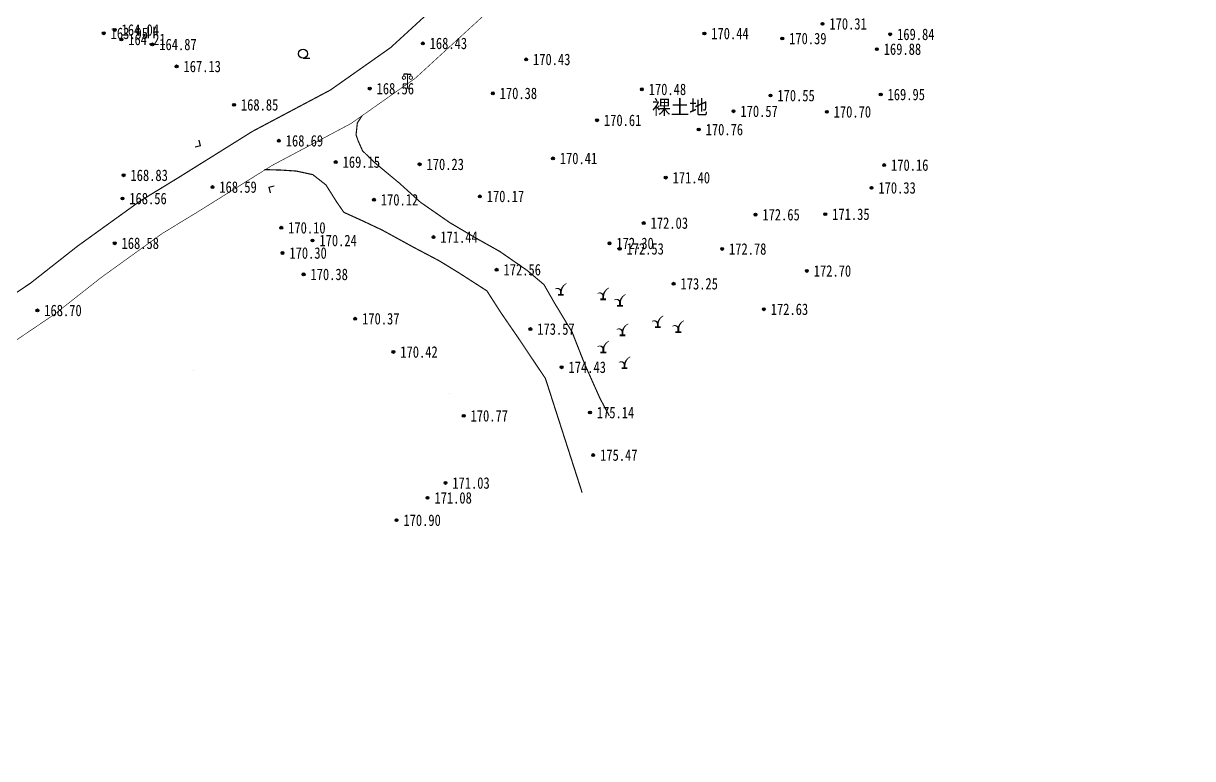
# Model space of a CAD drawing. Header units: millimetres. Extents: x -725 to 2274960, y -506 to 2980382.
# Drawn here: x 573854.7 to 573956.7, y 2880157.8 to 2880222 of the extents above; entities that cross this region are included whole.
import ezdxf
from ezdxf.enums import TextEntityAlignment as Align

# ---------------------------------------------------------------- set-up
doc = ezdxf.new("R2010")
doc.units = ezdxf.units.MM
doc.header["$LTSCALE"] = 1000
for name, pattern in [('X0', [4, 3, -1]), ('X2', [10, 8, -2]), ('X3', [5, 4, -1]), ('X31', [1.8, 1.2, -0.6])]:
    doc.linetypes.add(name, pattern=pattern)
for name, color, linetype in [('DLDW', 8, 'Continuous'), ('DLSS', 8, 'Continuous'), ('DMTZ', 8, 'Continuous'), ('GCD', 8, 'Continuous'), ('JMD', 8, 'Continuous'), ('SXSS', 5, 'Continuous'), ('YHJ_剖面_梁板', 4, 'Continuous'), ('ZBTZ', 8, 'Continuous')]:
    doc.layers.add(name, color=color, linetype=linetype)
doc.linetypes.add('10411', pattern='A,2,[150,AAA.SHX,S=0.5,R=0,X=0,Y=0.5],2,[151,AAA.SHX,S=1,R=0,X=0,Y=3],1e-11', length=4)
doc.linetypes.add('10421', pattern='A,2,[150,AAA.SHX,S=0.5,R=0,X=0,Y=0.5],1e-11', length=2)
doc.linetypes.add('1161', pattern='A,0,[149,AAA.SHX,S=0.15,R=0,X=0,Y=0],-1.6', length=1.6)
doc.linetypes.add('444', pattern='A,4.5,[145,AAA.SHX,S=1,R=0,X=0,Y=1],4.5,-0.5,[146,AAA.SHX,S=1,R=0,X=0,Y=0],-0.5', length=10)

# ---------------------------------------------------------------- blocks, each defined once
blk = doc.blocks.new('gc097')
at = {"lineweight": 15}
for p, q in [((-0.6, 2.4), (-0.6, 2.1)), ((0, 0), (0, 2.4)), ((0.6, 2.4), (0.6, 2.1)), ((-0.4, 0), (0.4, 0))]:
    blk.add_line(p, q, dxfattribs=at)
for q in [(-0.6, 2.4), (0.6, 2.4)]:
    blk.add_line((0, 2.4), q)
for centre in [(-0.6, 1.8), (0.6, 1.8)]:
    blk.add_circle(centre, 0.3, dxfattribs=at)
blk = doc.blocks.new('gc123')
at = {"flags": 128}
for points in [[(1, 2, 0.1, 0.3, 0.253002), (0, 0.56, 0.15, 0.15, 0)], [(0, 0.56, 0.3, 0.1, 0.588194), (-1, 1, 0.05, 0.1, 0)]]:
    blk.add_lwpolyline(points, format="xyseb", dxfattribs=at)
at = {"linetype": 'Continuous', "const_width": 0.3}
blk.add_lwpolyline([(-0.5, 0), (0.5, 0)], dxfattribs=at)
at = {"linetype": 'Continuous', "const_width": 0.3, "flags": 128}
blk.add_lwpolyline([(0, 0.56), (0, 0)], dxfattribs=at)
blk = doc.blocks.new('gc208')
blk.add_line((0, -0.8), (1.2, -0.8))
blk.add_circle((0, 0), 0.8)
blk = doc.blocks.new('gc121')
for p, q in [((-0.5, 0), (-0.5, 2)), ((0.5, 0), (0.5, 2))]:
    blk.add_line(p, q)
blk = doc.blocks.new('gc200')
h = blk.add_hatch(color=256)
edge = h.paths.add_edge_path()
edge.add_arc((0, 0), 0.25, 0, 360)
blk.add_circle((0, 0), 0.25)

msp = doc.modelspace()

# ---------------------------------------------------------------- linework, layer by layer
at = {"layer": 'DLSS', "color": 4, "linetype": 'X2', "elevation": -175.7588, "flags": 128}
msp.add_lwpolyline([(573846.5663, 2880193.4047, 0.1, 0.1, 0), (573855.3283, 2880199.3142, 0.1, 0.1, 0), (573859.4109, 2880202.5261, 0.1, 0.1, 0), (573864.9139, 2880206.4887, 0.1, 0.1, 0), (573868.1326, 2880208.4502, 0.1, 0.1, 0), (573874.6848, 2880212.54, 0.1, 0.1, 0), (573881.4714, 2880216.1383, 0.1, 0.1, 0), (573886.7222, 2880219.834, 0.1, 0.1, 0), (573896.3177, 2880228.617, 0.1, 0.1, 0), (573909.2074, 2880243.0394, 0.1, 0.1, 0), (573913.5878, 2880248.6935, 0.1, 0.1, 0), (573916.9048, 2880254.3563, 0.1, 0.1, 0), (573921.2141, 2880263.8168, 0.1, 0.1, 0), (573922.9994, 2880269.1613, 0.1, 0.1, 0), (573923.711, 2880272.6405, 0.1, 0.1, 0)], format="xyseb", dxfattribs=at)
at = {"layer": 'DLSS', "color": 8, "linetype": 'Continuous', "const_width": 0.054, "elevation": -175.7588, "flags": 128}
msp.add_lwpolyline([(573848.4815, 2880190.5649), (573857.3476, 2880196.5446), (573861.4715, 2880199.7891), (573866.8087, 2880203.6323), (573869.9307, 2880205.5348), (573876.396, 2880209.5704), (573883.2664, 2880213.2131), (573888.873, 2880217.1592), (573898.7572, 2880226.2064)], dxfattribs=at)
at = {"layer": 'DLSS', "color": 4, "linetype": 'X3', "flags": 128}
for points, elevation in [([(573884.255, 2880213.9211, 0.1, 0.1, 0), (573883.8277, 2880213.2687, 0.1, 0.1, 0), (573883.7181, 2880212.2359, 0.1, 0.1, 0), (573883.8898, 2880211.7287, 0.1, 0.1, 0), (573884.2886, 2880210.8373, 0.1, 0.1, 0), (573885.3275, 2880209.8206, 0.1, 0.1, 0), (573887.5176, 2880208.0033, 0.1, 0.1, 0), (573889.338, 2880206.3527, 0.1, 0.1, 0), (573891.8892, 2880204.5802, 0.1, 0.1, 0), (573894.0888, 2880203.2775, 0.1, 0.1, 0), (573896.2545, 2880202.0642, 0.1, 0.1, 0), (573898.6499, 2880200.4064, 0.1, 0.1, 0), (573900.1212, 2880199.1652, 0.1, 0.1, 0), (573900.9997, 2880197.6277, 0.1, 0.1, 0), (573902.5699, 2880195.0281, 0.1, 0.1, 0), (573903.6855, 2880192.1985, 0.1, 0.1, 0), (573905.0255, 2880189.2037, 0.1, 0.1, 0), (573905.8259, 2880187.7115, 0.1, 0.1, 0)], -176.1654), ([(573875.7212, 2880209.2035, 0.1, 0.1, 0), (573877.1678, 2880209.1595, 0.1, 0.1, 0), (573878.4933, 2880209.0745, 0.1, 0.1, 0), (573879.9409, 2880208.7622, 0.1, 0.1, 0), (573881.089, 2880207.8628, 0.1, 0.1, 0), (573882.0033, 2880206.4123, 0.1, 0.1, 0), (573882.6446, 2880205.478, 0.1, 0.1, 0), (573884.2881, 2880204.7323, 0.1, 0.1, 0), (573886.016, 2880203.9161, 0.1, 0.1, 0), (573888.7745, 2880202.4047, 0.1, 0.1, 0), (573890.9495, 2880201.2606, 0.1, 0.1, 0), (573892.6755, 2880200.2059, 0.1, 0.1, 0), (573895.1358, 2880198.6237, 0.1, 0.1, 0), (573896.3643, 2880196.7101, 0.1, 0.1, 0), (573897.7766, 2880194.6605, 0.1, 0.1, 0), (573900.2461, 2880190.9783, 0.1, 0.1, 0), (573903.4447, 2880181.0326, 0.1, 0.1, 0)], -176.137)]:
    msp.add_lwpolyline(points, format="xyseb", dxfattribs=dict(at, elevation=elevation))
at = {"layer": 'DMTZ', "linetype": '10411', "elevation": -176.5804, "flags": 128}
msp.add_lwpolyline([(573868.842, 2880216.5574, 0.00000216, 0.00000216, 0), (573870.9617, 2880218.7959, 0.00000216, 0.00000216, 0), (573884.0314, 2880227.7844, 0.00000216, 0.00000216, 0), (573886.4267, 2880230.6119, 0.00000216, 0.00000216, 0), (573886.8134, 2880232.6663, 0.00000216, 0.00000216, 0), (573892.5148, 2880237.8124, 0.00000216, 0.00000216, 0), (573894.6213, 2880237.6929, 0.00000216, 0.00000216, 0), (573898.0445, 2880237.9608, 0.00000216, 0.00000216, 0), (573903.9313, 2880243.8711, 0.00000216, 0.00000216, 0), (573910.6777, 2880250.7357, 0.00000216, 0.00000216, 0), (573913.6837, 2880255.5493, 0.00000216, 0.00000216, 0), (573918.6722, 2880264.9915, 0.00000216, 0.00000216, 0), (573920.5037, 2880271.5092, 0.00000216, 0.00000216, 0)], format="xyseb", dxfattribs=at)
at = {"layer": 'DMTZ', "linetype": '10421', "elevation": -175.1121, "flags": 128}
msp.add_lwpolyline([(573885.0857, 2880210.354, 0.00000216, 0.00000216, 0), (573885.8102, 2880213.6427, 0.00000216, 0.00000216, 0), (573890.3432, 2880217.2355, 0.00000216, 0.00000216, 0), (573895.6445, 2880221.5925, 0.00000216, 0.00000216, 0), (573897.7503, 2880224.0093, 0.00000216, 0.00000216, 0), (573905.4726, 2880232.3417, 0.00000216, 0.00000216, 0)], format="xyseb", dxfattribs=at)
at = {"layer": 'JMD', "linetype": '444', "flags": 128}
for points, elevation in [([(573887.4667, 2880221.3788, 0.00000216, 0.00000216, 0), (573878.0083, 2880215.2982, 0.00000216, 0.00000216, 0), (573874.5882, 2880213.6696, 0.00000216, 0.00000216, 0), (573873.6291, 2880213.2109, 0.00000216, 0.00000216, 0)], -175.9495), ([(573865.8434, 2880210.5914, 0.00000216, 0.00000216, 0), (573863.3098, 2880208.3809, 0.00000216, 0.00000216, 0), (573862.2571, 2880207.3331, 0.00000216, 0.00000216, 0), (573859.7049, 2880204.8372, 0.00000216, 0.00000216, 0), (573857.8672, 2880203.2134, 0.00000216, 0.00000216, 0), (573845.3138, 2880193.1221, 0.00000216, 0.00000216, 0), (573841.4833, 2880190.538, 0.00000216, 0.00000216, 0), (573834.8957, 2880185.8624, 0.00000216, 0.00000216, 0), (573828.9599, 2880181.3006, 0.00000216, 0.00000216, 0), (573827.6753, 2880180.3485, 0.00000216, 0.00000216, 0), (573826.0305, 2880178.7026, 0.00000216, 0.00000216, 0)], -176.005)]:
    msp.add_lwpolyline(points, format="xyseb", dxfattribs=dict(at, elevation=elevation))
at = {"layer": 'SXSS', "linetype": 'Continuous'}
for p, q in [((573870.1461, 2880211.2739, -176.3629), (573870.027, 2880211.7595, -176.3629)), ((573870.1461, 2880211.2739, -176.3629), (573869.6605, 2880211.1548, -176.3629)), ((573876.0918, 2880207.6701, -176.2598), (573876.5774, 2880207.7892, -176.2598)), ((573876.0918, 2880207.6701, -176.2598), (573876.2109, 2880207.1845, -176.2598))]:
    msp.add_line(p, q, dxfattribs=at)
at = {"layer": 'SXSS', "color": 5, "linetype": 'X0', "ltscale": 2, "elevation": -180.9754, "flags": 128}
msp.add_lwpolyline([(573799.6574, 2880175.3358, 0.00000216, 0.00000216, 0), (573814.4032, 2880184.499, 0.00000216, 0.00000216, 0), (573824.7996, 2880189.315, 0.00000216, 0.00000216, 0), (573860.3105, 2880218.062, 0.00000216, 0.00000216, 0), (573862.3432, 2880221.1917, 0.00000216, 0.00000216, 0), (573865.0385, 2880222.5363, 0.00000216, 0.00000216, 0), (573866.8421, 2880225.385, 0.00000216, 0.00000216, 0), (573869.8999, 2880227.3256, 0.00000216, 0.00000216, 0), (573876.281, 2880228.014, 0.00000216, 0.00000216, 0), (573878.4813, 2880230.0331, 0.00000216, 0.00000216, 0), (573883.5812, 2880235.65, 0.00000216, 0.00000216, 0), (573889.2926, 2880242.9734, 0.00000216, 0.00000216, 0), (573894.2413, 2880246.9273, 0.00000216, 0.00000216, 0), (573898.5351, 2880253.0107, 0.00000216, 0.00000216, 0), (573906.9108, 2880271.1473, 0.00000216, 0.00000216, 0), (573911.6414, 2880285.233, 0.00000216, 0.00000216, 0), (573913.9786, 2880291.2912, 0.00000216, 0.00000216, 0), (573914.3749, 2880300.0079, 0.00000216, 0.00000216, 0), (573914.0575, 2880312.0604, 0.00000216, 0.00000216, 0), (573913.8572, 2880333.7436, 0.00000216, 0.00000216, 0), (573912.5963, 2880345.9076, 0.00000216, 0.00000216, 0), (573911.269, 2880353.338, 0.00000216, 0.00000216, 0), (573909.2259, 2880359.9454, 0.00000216, 0.00000216, 0), (573906.2803, 2880367.7277, 0.00000216, 0.00000216, 0)], format="xyseb", dxfattribs=at)
at = {"layer": 'SXSS', "linetype": 'X31', "elevation": -176.2598, "flags": 128}
msp.add_lwpolyline([(573876.0918, 2880207.6701, 0.00000216, 0.00000216, 0), (573870.1461, 2880211.2739, 0.00000216, 0.00000216, 0)], format="xyseb", close=True, dxfattribs=at)
at = {"layer": 'SXSS', "linetype": 'Continuous', "flags": 128}
for points, elevation in [([(573876.0429, 2880207.4579, 0.00000216, 0.00000216, 0), (573877.9115, 2880206.3572, 0.00000216, 0.00000216, 0), (573881.2923, 2880204.871, 0.00000216, 0.00000216, 0), (573879.1925, 2880203.8624, 0.00000216, 0.00000216, 0), (573878.2217, 2880203.4827, 0.00000216, 0.00000216, 0), (573875.7653, 2880203.0141, 0.00000216, 0.00000216, 0), (573874.6135, 2880202.7838, 0.00000216, 0.00000216, 0), (573873.2322, 2880201.7444, 0.00000216, 0.00000216, 0), (573872.9663, 2880201.5255, 0.00000216, 0.00000216, 0), (573872.4959, 2880201.0736, 0.00000216, 0.00000216, 0), (573871.8321, 2880200.343, 0.00000216, 0.00000216, 0), (573870.494, 2880197.2464, 0.00000216, 0.00000216, 0), (573869.5032, 2880195.4706, 0.00000216, 0.00000216, 0), (573868.7122, 2880193.9073, 0.00000216, 0.00000216, 0), (573867.5327, 2880191.8733, 0.00000216, 0.00000216, 0), (573866.9462, 2880190.543, 0.00000216, 0.00000216, 0), (573865.8482, 2880189.3306, 0.00000216, 0.00000216, 0), (573864.8807, 2880188.4975, 0.00000216, 0.00000216, 0), (573862.6198, 2880189.0797, 0.00000216, 0.00000216, 0), (573860.7303, 2880189.6043, 0.00000216, 0.00000216, 0), (573858.6059, 2880189.6915, 0.00000216, 0.00000216, 0), (573857.7085, 2880189.6748, 0.00000216, 0.00000216, 0), (573856.1812, 2880190.0266, 0.00000216, 0.00000216, 0), (573853.538, 2880190.1886, 0.00000216, 0.00000216, 0)], -176.5036), ([(573876.3541, 2880207.9862, 0.00000216, 0.00000216, 0), (573878.1915, 2880206.9039, 0.00000216, 0.00000216, 0), (573882.2435, 2880204.8879, 0.00000216, 0.00000216, 0)], -176.5036), ([(573882.0506, 2880204.5551, 0.00000216, 0.00000216, 0), (573879.4372, 2880203.2998, 0.00000216, 0.00000216, 0), (573878.3922, 2880202.891, 0.00000216, 0.00000216, 0), (573875.8829, 2880202.4124, 0.00000216, 0.00000216, 0), (573874.8706, 2880202.21, 0.00000216, 0.00000216, 0), (573873.6115, 2880201.2626, 0.00000216, 0.00000216, 0), (573873.3741, 2880201.0671, 0.00000216, 0.00000216, 0), (573872.9357, 2880200.6459, 0.00000216, 0.00000216, 0), (573872.3545, 2880200.0062, 0.00000216, 0.00000216, 0), (573871.0445, 2880196.9748, 0.00000216, 0.00000216, 0), (573870.0447, 2880195.1827, 0.00000216, 0.00000216, 0), (573869.2514, 2880193.6149, 0.00000216, 0.00000216, 0), (573868.0801, 2880191.595, 0.00000216, 0.00000216, 0), (573867.4672, 2880190.2049, 0.00000216, 0.00000216, 0), (573866.2771, 2880188.8908, 0.00000216, 0.00000216, 0), (573865.038, 2880187.8239, 0.00000216, 0.00000216, 0), (573862.4614, 2880188.4874, 0.00000216, 0.00000216, 0), (573860.6344, 2880188.9946, 0.00000216, 0.00000216, 0), (573858.599, 2880189.0781, 0.00000216, 0.00000216, 0), (573857.6445, 2880189.0604, 0.00000216, 0.00000216, 0), (573856.0931, 2880189.4177, 0.00000216, 0.00000216, 0), (573853.5863, 2880189.5714, 0.00000216, 0.00000216, 0), (573850.4658, 2880188.8816, 0.00000216, 0.00000216, 0)], -174.6414), ([(573881.9599, 2880204.5904, 0.00000216, 0.00000216, 0), (573884.1128, 2880202.8221, 0.00000216, 0.00000216, 0), (573885.5495, 2880201.863, 0.00000216, 0.00000216, 0), (573887.9682, 2880200.2888, 0.00000216, 0.00000216, 0), (573889.6251, 2880199.1402, 0.00000216, 0.00000216, 0), (573890.9401, 2880198.3744, 0.00000216, 0.00000216, 0), (573892.1052, 2880197.615, 0.00000216, 0.00000216, 0), (573893.079, 2880196.8195, 0.00000216, 0.00000216, 0), (573893.9338, 2880195.9486, 0.00000216, 0.00000216, 0), (573894.7497, 2880194.7645, 0.00000216, 0.00000216, 0), (573895.1451, 2880193.7758, 0.00000217, 0.00000217, 0), (573895.5807, 2880192.3003, 0.00000217, 0.00000217, 0), (573895.5156, 2880191.314, 0.00000216, 0.00000216, 0), (573895.9409, 2880187.174, 0.00000216, 0.00000216, 0)], -174.6705), ([(573882.23, 2880204.9192, 0.00000216, 0.00000216, 0), (573884.3666, 2880203.1643, 0.00000216, 0.00000216, 0), (573885.7837, 2880202.2183, 0.00000216, 0.00000216, 0), (573888.2055, 2880200.6421, 0.00000216, 0.00000216, 0), (573889.8537, 2880199.4995, 0.00000216, 0.00000216, 0), (573891.1635, 2880198.7367, 0.00000216, 0.00000216, 0), (573892.3567, 2880197.9591, 0.00000216, 0.00000216, 0), (573893.3663, 2880197.1343, 0.00000216, 0.00000216, 0), (573894.2633, 2880196.2204, 0.00000216, 0.00000216, 0), (573895.1271, 2880194.9667, 0.00000216, 0.00000216, 0), (573895.5476, 2880193.9154, 0.00000217, 0.00000217, 0), (573896.0103, 2880192.348, 0.00000217, 0.00000217, 0), (573895.9427, 2880191.3218, 0.00000216, 0.00000216, 0), (573896.3642, 2880187.2175, 0.00000216, 0.00000216, 0)], -174.6705)]:
    msp.add_lwpolyline(points, format="xyseb", dxfattribs=dict(at, elevation=elevation))
at = {"layer": 'SXSS', "linetype": '10421', "flags": 128}
for points, elevation in [([(573854.4672, 2880191.4545, 0.00000216, 0.00000216, 0), (573856.5737, 2880190.9131, 0.00000216, 0.00000216, 0), (573859.3185, 2880190.6339, 0.00000216, 0.00000216, 0), (573863.9533, 2880189.5319, 0.00000216, 0.00000216, 0), (573865.3049, 2880189.6408, 0.00000216, 0.00000216, 0), (573866.5187, 2880191.7695, 0.00000216, 0.00000216, 0), (573868.8453, 2880196.2806, 0.00000216, 0.00000216, 0), (573871.2995, 2880200.9983, 0.00000216, 0.00000216, 0), (573872.293, 2880202.7283, 0.00000216, 0.00000216, 0), (573872.7845, 2880204.1205, 0.00000216, 0.00000216, 0), (573874.0365, 2880205.6822, 0.00000216, 0.00000216, 0), (573875.5718, 2880206.257, 0.00000216, 0.00000216, 0), (573875.0721, 2880207.1704, 0.00000216, 0.00000216, 0), (573873.0561, 2880206.8661, 0.00000216, 0.00000216, 0), (573870.914, 2880205.5532, 0.00000216, 0.00000216, 0), (573863.4967, 2880200.483, 0.00000216, 0.00000216, 0), (573859.8083, 2880197.6892, 0.00000216, 0.00000216, 0), (573852.3471, 2880192.7029, 0.00000216, 0.00000216, 0)], -175.6195), ([(573879.4528, 2880200.2747, 0.00000216, 0.00000216, 0), (573885.0307, 2880195.7653, 0.00000216, 0.00000216, 0), (573888.604, 2880192.5811, 0.00000216, 0.00000216, 0), (573893.287, 2880188.4163, 0.00000216, 0.00000216, 0), (573893.5439, 2880189.2216, 0.00000217, 0.00000217, 0), (573892.9233, 2880194.8958, 0.00000216, 0.00000216, 0), (573891.3863, 2880196.1809, 0.00000216, 0.00000216, 0), (573881.9541, 2880203.4066, 0.00000216, 0.00000216, 0), (573878.1845, 2880201.6497, 0.00000216, 0.00000216, 0)], -174.5004), ([(573867.5451, 2880185.6548, 0.00000216, 0.00000216, 0), (573868.8511, 2880184.9541, 0.00000216, 0.00000216, 0), (573873.9721, 2880183.2037, 0.00000217, 0.00000217, 0), (573878.2754, 2880179.7713, 0.00000216, 0.00000216, 0), (573881.3834, 2880175.836, 0.00000216, 0.00000216, 0), (573882.9762, 2880175.8652, 0.00000216, 0.00000216, 0), (573886.6339, 2880179.0584, 0.00000217, 0.00000217, 0), (573892.2454, 2880183.5342, 0.00000217, 0.00000217, 0), (573893.3122, 2880185.852, 0.00000217, 0.00000217, 0), (573892.5633, 2880187.1824, 0.00000216, 0.00000216, 0), (573889.621, 2880189.9842, 0.00000216, 0.00000216, 0), (573885.8483, 2880193.7047, 0.00000216, 0.00000216, 0), (573882.3136, 2880196.0571, 0.00000216, 0.00000216, 0), (573876.5881, 2880200.6909, 0.00000217, 0.00000217, 0), (573874.5898, 2880200.7367, 0.00000217, 0.00000217, 0), (573871.6808, 2880195.3768, 0.00000217, 0.00000217, 0), (573866.6012, 2880186.5755, 0.00000217, 0.00000217, 0)], -173.6684)]:
    msp.add_lwpolyline(points, format="xyseb", close=True, dxfattribs=dict(at, elevation=elevation))
at = {"layer": 'YHJ_剖面_梁板'}
msp.add_circle((589254.9496, 2837256.879), 143124.932, dxfattribs=at)
at = {"layer": 'ZBTZ', "linetype": '1161', "elevation": -174.118, "flags": 128}
msp.add_lwpolyline([(573889.6616, 2880207.4016, 0.00000216, 0.00000216, 0), (573895.524, 2880205.1726, 0.00000216, 0.00000216, 0), (573902.2523, 2880202.4735, 0.00000217, 0.00000217, 0), (573906.4477, 2880201.7498, 0.00000217, 0.00000217, 0), (573910.0146, 2880198.9853, 0.00000217, 0.00000217, 0), (573912.6867, 2880197.4936, 0.00000217, 0.00000217, 0), (573919.07, 2880194.4114, 0.00000217, 0.00000217, 0), (573923.8805, 2880195.6163, 0.00000217, 0.00000217, 0), (573927.5816, 2880202.1133, 0.00000217, 0.00000217, 0), (573930.2037, 2880208.5965, 0.00000216, 0.00000216, 0), (573932.043, 2880214.8226, 0.00000216, 0.00000216, 0), (573933.7564, 2880221.425, 0.00000216, 0.00000216, 0), (573932.8412, 2880222.5457, 0.00000216, 0.00000216, 0), (573919.8203, 2880229.9393, 0.00000216, 0.00000216, 0), (573912.1323, 2880234.4186, 0.00000216, 0.00000216, 0), (573911.0777, 2880236.6123, 0.00000216, 0.00000216, 0), (573910.2602, 2880238.5284, 0.00000216, 0.00000216, 0), (573905.6033, 2880232.4498, 0.00000216, 0.00000216, 0), (573905.3236, 2880231.8153, 0.00000216, 0.00000216, 0), (573898.7345, 2880224.588, 0.00000216, 0.00000216, 0), (573896.3534, 2880222.1131, 0.00000216, 0.00000216, 0), (573895.6022, 2880221.426, 0.00000216, 0.00000216, 0), (573893.3785, 2880219.4375, 0.00000216, 0.00000216, 0), (573888.8129, 2880215.7059, 0.00000216, 0.00000216, 0), (573886.2357, 2880213.6814, 0.00000216, 0.00000216, 0), (573885.514, 2880211.8015, 0.00000216, 0.00000216, 0), (573885.2308, 2880210.4469, 0.00000216, 0.00000216, 0), (573887.8783, 2880208.1572, 0.00000216, 0.00000216, 0)], format="xyseb", close=True, dxfattribs=at)

# ---------------------------------------------------------------- block references
at = {"layer": 'DLDW', "linetype": 'Continuous', "xscale": 0.5, "yscale": 0.5}
msp.add_blockref('gc097', (573888.1945, 2880216.3159, -170.2687), dxfattribs=at)
at = {"layer": 'GCD', "linetype": 'Continuous'}
ref = msp.add_blockref('gc200', (573861.6955, 2880221.0885, -174.6626), dxfattribs=dict(at, xscale=0.5, yscale=0.5, zscale=0.5))
ref.add_attrib('height', '163.95', dxfattribs={"linetype": 'Continuous', "height": 1, "width": 0.8}).set_placement((573862.2955, 2880221.0885, -174.6626), align=Align.MIDDLE_LEFT)
ref = msp.add_blockref('gc200', (573862.6535, 2880221.3845, -174.5706), dxfattribs=dict(at, xscale=0.5, yscale=0.5, zscale=0.5))
ref.add_attrib('height', '164.04', dxfattribs={"linetype": 'Continuous', "height": 1, "width": 0.8}).set_placement((573863.2535, 2880221.3845, -174.5706), align=Align.MIDDLE_LEFT)
ref = msp.add_blockref('gc200', (573914.1164, 2880221.0718, -168.1726), dxfattribs=dict(at, xscale=0.5, yscale=0.5, zscale=0.5))
ref.add_attrib('height', '170.44', dxfattribs={"linetype": 'Continuous', "height": 1, "width": 0.8}).set_placement((573914.7164, 2880221.0718, -168.1726), align=Align.MIDDLE_LEFT)
ref = msp.add_blockref('gc200', (573924.4255, 2880221.9155, -168.2966), dxfattribs=dict(at, xscale=0.5, yscale=0.5, zscale=0.5))
ref.add_attrib('height', '170.31', dxfattribs={"linetype": 'Continuous', "height": 1, "width": 0.8}).set_placement((573925.0255, 2880221.9155, -168.2966), align=Align.MIDDLE_LEFT)
ref = msp.add_blockref('gc200', (573863.2345, 2880220.5605, -174.3996), dxfattribs=dict(at, xscale=0.5, yscale=0.5, zscale=0.5))
ref.add_attrib('height', '164.21', dxfattribs={"linetype": 'Continuous', "height": 1, "width": 0.8}).set_placement((573863.8345, 2880220.5605, -174.3996), align=Align.MIDDLE_LEFT)
ref = msp.add_blockref('gc200', (573865.9435, 2880220.1195, -173.7356), dxfattribs=dict(at, xscale=0.5, yscale=0.5, zscale=0.5))
ref.add_attrib('height', '164.87', dxfattribs={"linetype": 'Continuous', "height": 1, "width": 0.8}).set_placement((573866.5435, 2880220.1195, -173.7356), align=Align.MIDDLE_LEFT)
ref = msp.add_blockref('gc200', (573889.5415, 2880220.2125, -170.1796), dxfattribs=dict(at, xscale=0.5, yscale=0.5, zscale=0.5))
ref.add_attrib('height', '168.43', dxfattribs={"linetype": 'Continuous', "height": 1, "width": 0.8}).set_placement((573890.1415, 2880220.2125, -170.1796), align=Align.MIDDLE_LEFT)
ref = msp.add_blockref('gc200', (573920.9125, 2880220.6345, -168.2216), dxfattribs=dict(at, xscale=0.5, yscale=0.5, zscale=0.5))
ref.add_attrib('height', '170.39', dxfattribs={"linetype": 'Continuous', "height": 1, "width": 0.8}).set_placement((573921.5125, 2880220.6345, -168.2216), align=Align.MIDDLE_LEFT)
ref = msp.add_blockref('gc200', (573930.3365, 2880221.0005, -168.7746), dxfattribs=dict(at, xscale=0.5, yscale=0.5, zscale=0.5))
ref.add_attrib('height', '169.84', dxfattribs={"linetype": 'Continuous', "height": 1, "width": 0.8}).set_placement((573930.9365, 2880221.0005, -168.7746), align=Align.MIDDLE_LEFT)
ref = msp.add_blockref('gc200', (573929.1695, 2880219.7105, -168.7276), dxfattribs=dict(at, xscale=0.5, yscale=0.5, zscale=0.5))
ref.add_attrib('height', '169.88', dxfattribs={"linetype": 'Continuous', "height": 1, "width": 0.8}).set_placement((573929.7695, 2880219.7105, -168.7276), align=Align.MIDDLE_LEFT)
ref = msp.add_blockref('gc200', (573868.0565, 2880218.2005, -171.4776), dxfattribs=dict(at, xscale=0.5, yscale=0.5, zscale=0.5))
ref.add_attrib('height', '167.13', dxfattribs={"linetype": 'Continuous', "height": 1, "width": 0.8}).set_placement((573868.6565, 2880218.2005, -171.4776), align=Align.MIDDLE_LEFT)
ref = msp.add_blockref('gc200', (573898.5605, 2880218.8125, -168.1806), dxfattribs=dict(at, xscale=0.5, yscale=0.5, zscale=0.5))
ref.add_attrib('height', '170.43', dxfattribs={"linetype": 'Continuous', "height": 1, "width": 0.8}).set_placement((573899.1605, 2880218.8125, -168.1806), align=Align.MIDDLE_LEFT)
ref = msp.add_blockref('gc200', (573884.9095, 2880216.2655, -170.0526), dxfattribs=dict(at, xscale=0.5, yscale=0.5, zscale=0.5))
ref.add_attrib('height', '168.56', dxfattribs={"linetype": 'Continuous', "height": 1, "width": 0.8}).set_placement((573885.5095, 2880216.2655, -170.0526), align=Align.MIDDLE_LEFT)
ref = msp.add_blockref('gc200', (573908.6585, 2880216.2025, -168.1266), dxfattribs=dict(at, xscale=0.5, yscale=0.5, zscale=0.5))
ref.add_attrib('height', '170.48', dxfattribs={"linetype": 'Continuous', "height": 1, "width": 0.8}).set_placement((573909.2585, 2880216.2025, -168.1266), align=Align.MIDDLE_LEFT)
ref = msp.add_blockref('gc200', (573895.6505, 2880215.8525, -168.2276), dxfattribs=dict(at, xscale=0.5, yscale=0.5, zscale=0.5))
ref.add_attrib('height', '170.38', dxfattribs={"linetype": 'Continuous', "height": 1, "width": 0.8}).set_placement((573896.2505, 2880215.8525, -168.2276), align=Align.MIDDLE_LEFT)
ref = msp.add_blockref('gc200', (573919.8865, 2880215.6608, -168.0556), dxfattribs=dict(at, xscale=0.5, yscale=0.5, zscale=0.5))
ref.add_attrib('height', '170.55', dxfattribs={"linetype": 'Continuous', "height": 1, "width": 0.8}).set_placement((573920.4865, 2880215.6608, -168.0556), align=Align.MIDDLE_LEFT)
ref = msp.add_blockref('gc200', (573929.5035, 2880215.7545, -168.6606), dxfattribs=dict(at, xscale=0.5, yscale=0.5, zscale=0.5))
ref.add_attrib('height', '169.95', dxfattribs={"linetype": 'Continuous', "height": 1, "width": 0.8}).set_placement((573930.1035, 2880215.7545, -168.6606), align=Align.MIDDLE_LEFT)
ref = msp.add_blockref('gc200', (573873.0665, 2880214.8525, -169.7616), dxfattribs=dict(at, xscale=0.5, yscale=0.5, zscale=0.5))
ref.add_attrib('height', '168.85', dxfattribs={"linetype": 'Continuous', "height": 1, "width": 0.8}).set_placement((573873.6665, 2880214.8525, -169.7616), align=Align.MIDDLE_LEFT)
ref = msp.add_blockref('gc200', (573916.6605, 2880214.2905, -168.0356), dxfattribs=dict(at, xscale=0.5, yscale=0.5, zscale=0.5))
ref.add_attrib('height', '170.57', dxfattribs={"linetype": 'Continuous', "height": 1, "width": 0.8}).set_placement((573917.2605, 2880214.2905, -168.0356), align=Align.MIDDLE_LEFT)
ref = msp.add_blockref('gc200', (573924.7995, 2880214.2445, -167.9076), dxfattribs=dict(at, xscale=0.5, yscale=0.5, zscale=0.5))
ref.add_attrib('height', '170.70', dxfattribs={"linetype": 'Continuous', "height": 1, "width": 0.8}).set_placement((573925.3995, 2880214.2445, -167.9076), align=Align.MIDDLE_LEFT)
ref = msp.add_blockref('gc200', (573904.7515, 2880213.5035, -168.0006), dxfattribs=dict(at, xscale=0.5, yscale=0.5, zscale=0.5))
ref.add_attrib('height', '170.61', dxfattribs={"linetype": 'Continuous', "height": 1, "width": 0.8}).set_placement((573905.3515, 2880213.5035, -168.0006), align=Align.MIDDLE_LEFT)
ref = msp.add_blockref('gc200', (573913.6265, 2880212.6955, -167.8506), dxfattribs=dict(at, xscale=0.5, yscale=0.5, zscale=0.5))
ref.add_attrib('height', '170.76', dxfattribs={"linetype": 'Continuous', "height": 1, "width": 0.8}).set_placement((573914.2265, 2880212.6955, -167.8506), align=Align.MIDDLE_LEFT)
ref = msp.add_blockref('gc200', (573876.9805, 2880211.7165, -169.9196), dxfattribs=dict(at, xscale=0.5, yscale=0.5, zscale=0.5))
ref.add_attrib('height', '168.69', dxfattribs={"linetype": 'Continuous', "height": 1, "width": 0.8}).set_placement((573877.5805, 2880211.7165, -169.9196), align=Align.MIDDLE_LEFT)
ref = msp.add_blockref('gc200', (573881.9455, 2880209.8595, -169.4616), dxfattribs=dict(at, xscale=0.5, yscale=0.5, zscale=0.5))
ref.add_attrib('height', '169.15', dxfattribs={"linetype": 'Continuous', "height": 1, "width": 0.8}).set_placement((573882.5455, 2880209.8595, -169.4616), align=Align.MIDDLE_LEFT)
ref = msp.add_blockref('gc200', (573900.8985, 2880210.1815, -168.2026), dxfattribs=dict(at, xscale=0.5, yscale=0.5, zscale=0.5))
ref.add_attrib('height', '170.41', dxfattribs={"linetype": 'Continuous', "height": 1, "width": 0.8}).set_placement((573901.4985, 2880210.1815, -168.2026), align=Align.MIDDLE_LEFT)
ref = msp.add_blockref('gc200', (573889.2675, 2880209.6625, -168.3766), dxfattribs=dict(at, xscale=0.5, yscale=0.5, zscale=0.5))
ref.add_attrib('height', '170.23', dxfattribs={"linetype": 'Continuous', "height": 1, "width": 0.8}).set_placement((573889.8675, 2880209.6625, -168.3766), align=Align.MIDDLE_LEFT)
ref = msp.add_blockref('gc200', (573929.8055, 2880209.5955, -168.4496), dxfattribs=dict(at, xscale=0.5, yscale=0.5, zscale=0.5))
ref.add_attrib('height', '170.16', dxfattribs={"linetype": 'Continuous', "height": 1, "width": 0.8}).set_placement((573930.4055, 2880209.5955, -168.4496), align=Align.MIDDLE_LEFT)
ref = msp.add_blockref('gc200', (573863.4275, 2880208.7055, -169.7826), dxfattribs=dict(at, xscale=0.5, yscale=0.5, zscale=0.5))
ref.add_attrib('height', '168.83', dxfattribs={"linetype": 'Continuous', "height": 1, "width": 0.8}).set_placement((573864.0275, 2880208.7055, -169.7826), align=Align.MIDDLE_LEFT)
ref = msp.add_blockref('gc200', (573910.7455, 2880208.4985, -167.2126), dxfattribs=dict(at, xscale=0.5, yscale=0.5, zscale=0.5))
ref.add_attrib('height', '171.40', dxfattribs={"linetype": 'Continuous', "height": 1, "width": 0.8}).set_placement((573911.3455, 2880208.4985, -167.2126), align=Align.MIDDLE_LEFT)
ref = msp.add_blockref('gc200', (573871.1835, 2880207.6775, -170.0186), dxfattribs=dict(at, xscale=0.5, yscale=0.5, zscale=0.5))
ref.add_attrib('height', '168.59', dxfattribs={"linetype": 'Continuous', "height": 1, "width": 0.8}).set_placement((573871.7835, 2880207.6775, -170.0186), align=Align.MIDDLE_LEFT)
ref = msp.add_blockref('gc200', (573894.5195, 2880206.8675, -168.4426), dxfattribs=dict(at, xscale=0.5, yscale=0.5, zscale=0.5))
ref.add_attrib('height', '170.17', dxfattribs={"linetype": 'Continuous', "height": 1, "width": 0.8}).set_placement((573895.1195, 2880206.8675, -168.4426), align=Align.MIDDLE_LEFT)
ref = msp.add_blockref('gc200', (573928.7025, 2880207.6095, -168.2816), dxfattribs=dict(at, xscale=0.5, yscale=0.5, zscale=0.5))
ref.add_attrib('height', '170.33', dxfattribs={"linetype": 'Continuous', "height": 1, "width": 0.8}).set_placement((573929.3025, 2880207.6095, -168.2816), align=Align.MIDDLE_LEFT)
ref = msp.add_blockref('gc200', (573863.3285, 2880206.6815, -170.0546), dxfattribs=dict(at, xscale=0.5, yscale=0.5, zscale=0.5))
ref.add_attrib('height', '168.56', dxfattribs={"linetype": 'Continuous', "height": 1, "width": 0.8}).set_placement((573863.9285, 2880206.6815, -170.0546), align=Align.MIDDLE_LEFT)
ref = msp.add_blockref('gc200', (573885.2795, 2880206.5725, -168.4906), dxfattribs=dict(at, xscale=0.5, yscale=0.5, zscale=0.5))
ref.add_attrib('height', '170.12', dxfattribs={"linetype": 'Continuous', "height": 1, "width": 0.8}).set_placement((573885.8795, 2880206.5725, -168.4906), align=Align.MIDDLE_LEFT)
ref = msp.add_blockref('gc200', (573918.5785, 2880205.2705, -165.9606), dxfattribs=dict(at, xscale=0.5, yscale=0.5, zscale=0.5))
ref.add_attrib('height', '172.65', dxfattribs={"linetype": 'Continuous', "height": 1, "width": 0.8}).set_placement((573919.1785, 2880205.2705, -165.9606), align=Align.MIDDLE_LEFT)
ref = msp.add_blockref('gc200', (573924.6715, 2880205.3095, -167.2586), dxfattribs=dict(at, xscale=0.5, yscale=0.5, zscale=0.5))
ref.add_attrib('height', '171.35', dxfattribs={"linetype": 'Continuous', "height": 1, "width": 0.8}).set_placement((573925.2715, 2880205.3095, -167.2586), align=Align.MIDDLE_LEFT)
ref = msp.add_blockref('gc200', (573877.1925, 2880204.1275, -168.5056), dxfattribs=dict(at, xscale=0.5, yscale=0.5, zscale=0.5))
ref.add_attrib('height', '170.10', dxfattribs={"linetype": 'Continuous', "height": 1, "width": 0.8}).set_placement((573877.7925, 2880204.1275, -168.5056), align=Align.MIDDLE_LEFT)
ref = msp.add_blockref('gc200', (573908.8255, 2880204.5385, -166.5756), dxfattribs=dict(at, xscale=0.5, yscale=0.5, zscale=0.5))
ref.add_attrib('height', '172.03', dxfattribs={"linetype": 'Continuous', "height": 1, "width": 0.8}).set_placement((573909.4255, 2880204.5385, -166.5756), align=Align.MIDDLE_LEFT)
ref = msp.add_blockref('gc200', (573862.6505, 2880202.7765, -170.0346), dxfattribs=dict(at, xscale=0.5, yscale=0.5, zscale=0.5))
ref.add_attrib('height', '168.58', dxfattribs={"linetype": 'Continuous', "height": 1, "width": 0.8}).set_placement((573863.2505, 2880202.7765, -170.0346), align=Align.MIDDLE_LEFT)
ref = msp.add_blockref('gc200', (573879.9185, 2880203.0185, -168.3666), dxfattribs=dict(at, xscale=0.5, yscale=0.5, zscale=0.5))
ref.add_attrib('height', '170.24', dxfattribs={"linetype": 'Continuous', "height": 1, "width": 0.8}).set_placement((573880.5185, 2880203.0185, -168.3666), align=Align.MIDDLE_LEFT)
ref = msp.add_blockref('gc200', (573890.4725, 2880203.3145, -167.1736), dxfattribs=dict(at, xscale=0.5, yscale=0.5, zscale=0.5))
ref.add_attrib('height', '171.44', dxfattribs={"linetype": 'Continuous', "height": 1, "width": 0.8}).set_placement((573891.0725, 2880203.3145, -167.1736), align=Align.MIDDLE_LEFT)
ref = msp.add_blockref('gc200', (573905.8335, 2880202.7705, -166.3106), dxfattribs=dict(at, xscale=0.5, yscale=0.5, zscale=0.5))
ref.add_attrib('height', '172.30', dxfattribs={"linetype": 'Continuous', "height": 1, "width": 0.8}).set_placement((573906.4335, 2880202.7705, -166.3106), align=Align.MIDDLE_LEFT)
ref = msp.add_blockref('gc200', (573877.2965, 2880201.9275, -168.3076), dxfattribs=dict(at, xscale=0.5, yscale=0.5, zscale=0.5))
ref.add_attrib('height', '170.30', dxfattribs={"linetype": 'Continuous', "height": 1, "width": 0.8}).set_placement((573877.8965, 2880201.9275, -168.3076), align=Align.MIDDLE_LEFT)
ref = msp.add_blockref('gc200', (573906.7165, 2880202.2905, -166.0816), dxfattribs=dict(at, xscale=0.5, yscale=0.5, zscale=0.5))
ref.add_attrib('height', '172.53', dxfattribs={"linetype": 'Continuous', "height": 1, "width": 0.8}).set_placement((573907.3165, 2880202.2905, -166.0816), align=Align.MIDDLE_LEFT)
ref = msp.add_blockref('gc200', (573915.6645, 2880202.2795, -165.8266), dxfattribs=dict(at, xscale=0.5, yscale=0.5, zscale=0.5))
ref.add_attrib('height', '172.78', dxfattribs={"linetype": 'Continuous', "height": 1, "width": 0.8}).set_placement((573916.2645, 2880202.2795, -165.8266), align=Align.MIDDLE_LEFT)
ref = msp.add_blockref('gc200', (573879.1385, 2880200.0655, -168.2276), dxfattribs=dict(at, xscale=0.5, yscale=0.5, zscale=0.5))
ref.add_attrib('height', '170.38', dxfattribs={"linetype": 'Continuous', "height": 1, "width": 0.8}).set_placement((573879.7385, 2880200.0655, -168.2276), align=Align.MIDDLE_LEFT)
ref = msp.add_blockref('gc200', (573895.9855, 2880200.4705, -166.0476), dxfattribs=dict(at, xscale=0.5, yscale=0.5, zscale=0.5))
ref.add_attrib('height', '172.56', dxfattribs={"linetype": 'Continuous', "height": 1, "width": 0.8}).set_placement((573896.5855, 2880200.4705, -166.0476), align=Align.MIDDLE_LEFT)
ref = msp.add_blockref('gc200', (573923.0615, 2880200.3645, -165.9096), dxfattribs=dict(at, xscale=0.5, yscale=0.5, zscale=0.5))
ref.add_attrib('height', '172.70', dxfattribs={"linetype": 'Continuous', "height": 1, "width": 0.8}).set_placement((573923.6615, 2880200.3645, -165.9096), align=Align.MIDDLE_LEFT)
ref = msp.add_blockref('gc200', (573911.4335, 2880199.2465, -165.3616), dxfattribs=dict(at, xscale=0.5, yscale=0.5, zscale=0.5))
ref.add_attrib('height', '173.25', dxfattribs={"linetype": 'Continuous', "height": 1, "width": 0.8}).set_placement((573912.0335, 2880199.2465, -165.3616), align=Align.MIDDLE_LEFT)
ref = msp.add_blockref('gc200', (573855.9055, 2880196.9205, -169.9056), dxfattribs=dict(at, xscale=0.5, yscale=0.5, zscale=0.5))
ref.add_attrib('height', '168.70', dxfattribs={"linetype": 'Continuous', "height": 1, "width": 0.8}).set_placement((573856.5055, 2880196.9205, -169.9056), align=Align.MIDDLE_LEFT)
ref = msp.add_blockref('gc200', (573919.3095, 2880197.0205, -165.9786), dxfattribs=dict(at, xscale=0.5, yscale=0.5, zscale=0.5))
ref.add_attrib('height', '172.63', dxfattribs={"linetype": 'Continuous', "height": 1, "width": 0.8}).set_placement((573919.9095, 2880197.0205, -165.9786), align=Align.MIDDLE_LEFT)
ref = msp.add_blockref('gc200', (573883.6435, 2880196.1955, -168.2386), dxfattribs=dict(at, xscale=0.5, yscale=0.5, zscale=0.5))
ref.add_attrib('height', '170.37', dxfattribs={"linetype": 'Continuous', "height": 1, "width": 0.8}).set_placement((573884.2435, 2880196.1955, -168.2386), align=Align.MIDDLE_LEFT)
ref = msp.add_blockref('gc200', (573898.9315, 2880195.2955, -165.0436), dxfattribs=dict(at, xscale=0.5, yscale=0.5, zscale=0.5))
ref.add_attrib('height', '173.57', dxfattribs={"linetype": 'Continuous', "height": 1, "width": 0.8}).set_placement((573899.5315, 2880195.2955, -165.0436), align=Align.MIDDLE_LEFT)
ref = msp.add_blockref('gc200', (573886.9775, 2880193.2955, -168.1936), dxfattribs=dict(at, xscale=0.5, yscale=0.5, zscale=0.5))
ref.add_attrib('height', '170.42', dxfattribs={"linetype": 'Continuous', "height": 1, "width": 0.8}).set_placement((573887.5775, 2880193.2955, -168.1936), align=Align.MIDDLE_LEFT)
ref = msp.add_blockref('gc200', (573901.6585, 2880191.9625, -164.1846), dxfattribs=dict(at, xscale=0.5, yscale=0.5, zscale=0.5))
ref.add_attrib('height', '174.43', dxfattribs={"linetype": 'Continuous', "height": 1, "width": 0.8}).set_placement((573902.2585, 2880191.9625, -164.1846), align=Align.MIDDLE_LEFT)
ref = msp.add_blockref('gc200', (573893.1105, 2880187.7275, -167.8366), dxfattribs=dict(at, xscale=0.5, yscale=0.5, zscale=0.5))
ref.add_attrib('height', '170.77', dxfattribs={"linetype": 'Continuous', "height": 1, "width": 0.8}).set_placement((573893.7105, 2880187.7275, -167.8366), align=Align.MIDDLE_LEFT)
ref = msp.add_blockref('gc200', (573904.1285, 2880188.0095, -163.4736), dxfattribs=dict(at, xscale=0.5, yscale=0.5, zscale=0.5))
ref.add_attrib('height', '175.14', dxfattribs={"linetype": 'Continuous', "height": 1, "width": 0.8}).set_placement((573904.7285, 2880188.0095, -163.4736), align=Align.MIDDLE_LEFT)
ref = msp.add_blockref('gc200', (573904.4155, 2880184.2995, -163.1446), dxfattribs=dict(at, xscale=0.5, yscale=0.5, zscale=0.5))
ref.add_attrib('height', '175.47', dxfattribs={"linetype": 'Continuous', "height": 1, "width": 0.8}).set_placement((573905.0155, 2880184.2995, -163.1446), align=Align.MIDDLE_LEFT)
ref = msp.add_blockref('gc200', (573891.5175, 2880181.8685, -167.5806), dxfattribs=dict(at, xscale=0.5, yscale=0.5, zscale=0.5))
ref.add_attrib('height', '171.03', dxfattribs={"linetype": 'Continuous', "height": 1, "width": 0.8}).set_placement((573892.1175, 2880181.8685, -167.5806), align=Align.MIDDLE_LEFT)
ref = msp.add_blockref('gc200', (573889.9565, 2880180.5685, -167.5256), dxfattribs=dict(at, xscale=0.5, yscale=0.5, zscale=0.5))
ref.add_attrib('height', '171.08', dxfattribs={"linetype": 'Continuous', "height": 1, "width": 0.8}).set_placement((573890.5565, 2880180.5685, -167.5256), align=Align.MIDDLE_LEFT)
ref = msp.add_blockref('gc200', (573887.2505, 2880178.6195, -167.7146), dxfattribs=dict(at, xscale=0.5, yscale=0.5, zscale=0.5))
ref.add_attrib('height', '170.90', dxfattribs={"linetype": 'Continuous', "height": 1, "width": 0.8}).set_placement((573887.8505, 2880178.6195, -167.7146), align=Align.MIDDLE_LEFT)
at = {"layer": 'ZBTZ', "linetype": 'Continuous', "xscale": 0.5, "yscale": 0.5}
for name, p in [('gc121', (573865.8553, 2880220.6536, -20.1134)), ('gc208', (573879.0923, 2880219.3097, -163.5745)), ('gc123', (573901.5979, 2880198.2764, 2.5228)), ('gc123', (573905.2925, 2880197.8841, -0.6757)), ('gc123', (573906.7519, 2880197.3217, -0.4466)), ('gc123', (573910.0453, 2880195.4506, -0.1448)), ('gc123', (573911.8414, 2880195.0314, -0.4058)), ('gc123', (573906.9665, 2880194.7474, -169.5548)), ('gc123', (573905.2993, 2880193.2513, -0.5705)), ('gc123', (573907.1548, 2880191.8783, -0.2292))]:
    msp.add_blockref(name, p, dxfattribs=at)

# ---------------------------------------------------------------- texts
at = {"layer": 'ZBTZ', "linetype": '1161'}
msp.add_text('裸土地', height=1.25, dxfattribs=at).set_placement((573911.9785, 2880214.6681, -174.118), align=Align.MIDDLE)

doc.saveas('drawing.dxf')
